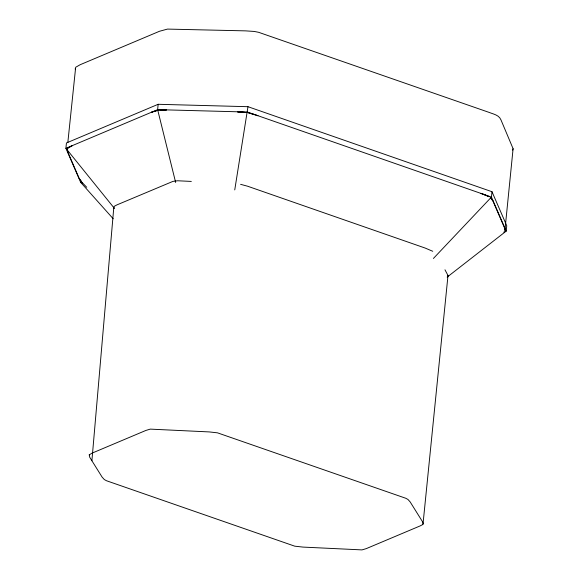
<?xml version="1.0" encoding="UTF-8"?>
<svg xmlns="http://www.w3.org/2000/svg" width="579" height="579" viewBox="0 0 579 579"><rect width="100%" height="100%" fill="white"/><g stroke="black" fill="none" stroke-linecap="round" stroke-linejoin="round"><path stroke-width="0.87" d="M492.867 200.855L490.543 197.577L492.867 200.855L504.475 227.771L504.902 230.471L513.095 148.716L500.951 119.853C499.076 114.989 493.294 114.099 489.023 112.369L258.632 32.308L254.282 31.447L245.561 30.868L167.49 29.088L159.514 31.259L80.192 64.703L75.668 67.28L67.83 142.514M91.902 460.746L113.824 207.137L114.403 206.218L116.972 204.872L172.904 181.393L177.702 180.771L191.323 181.422M447.162 277.102L506.212 231.108L506.748 225.752L491.984 191.714L247.978 106.695L158.161 104.292L157.626 109.648L175.661 182.501M247.978 106.695L234.748 189.912M491.984 191.714L491.455 197.07L506.212 231.108L503.759 232.143M422.988 524.241L447.994 275.488L444.976 269.8M513.095 148.716L512.618 150.142M447.994 275.488L447.422 276.4M433.403 258.466L491.455 197.07L247.443 112.051L157.626 109.648L65.905 148.318L80.669 182.356L113.216 218.775M158.161 104.292L66.44 142.962L65.905 148.318L114.302 208.245M157.698 110.292L151.43 112.261L158.523 110.176M240.589 184.325L247.523 186.192L425.073 248.022L432.752 251.279M255.173 114.751L248.413 112.818L257.981 115.735L256.519 115.221M80.669 182.356L82.377 182.95M79.258 178.571L81.581 181.842L79.258 178.571L67.649 151.655L67.215 148.955L67.649 151.655M80.647 180.93L86.756 187.306M504.475 227.771L505.004 229.711M113.86 207.687L114.092 208.331M75.198 68.713L75.35 69.596M89.231 454.855L89.752 457.301L102.121 477.11L104.3 479.535L106.478 480.736L294.769 546.178L302.976 547.09L361.998 549.898L366.341 548.595L420.079 525.942L422.648 524.603L423.22 523.684L422.518 521.715L410.149 501.906L407.978 499.482L405.807 498.273L217.494 432.839L209.301 431.927L150.272 429.119L145.93 430.421L92.199 453.075L89.231 454.855M67.881 147.971L67.584 148.282L72.107 145.705L67.881 147.971M160.347 110.024L159.406 110.09L166.455 109.996L160.347 110.024M239.257 111.928L237.477 111.87L246.198 112.442L239.257 111.928M482.416 193.885L480.939 193.372L489.378 196.766L482.416 193.885"/></g></svg>
